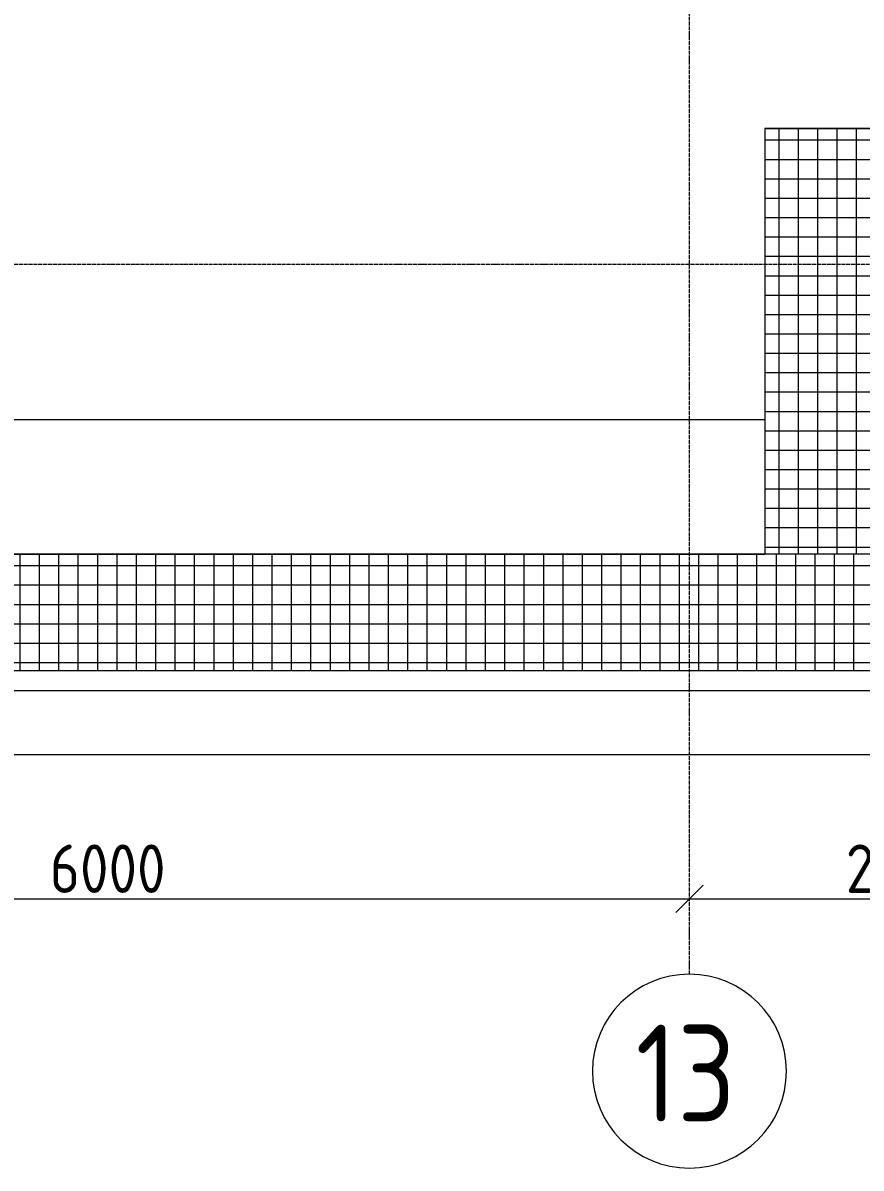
# Model space of a CAD drawing. Header units: millimetres. Extents: x -56773 to 225775, y -262288 to 26541.
# Drawn here: x 105390 to 109712, y -251571 to -245663 of the extents above; entities that cross this region are included whole.
import ezdxf

# ---------------------------------------------------------------- set-up
doc = ezdxf.new("R2010")
doc.units = ezdxf.units.MM
doc.linetypes.add('ADSK_Линия сетки', pattern=[25, 20, -2.5, 0, -2.5])
for name, color, linetype, lineweight in [('Оборудование', 7, 'Continuous', 18), ('Оси', 7, 'Continuous', 9), ('Перекрытие', 7, 'Continuous', 18), ('Размеры', 7, 'Continuous', 9), ('Узлы', 7, 'Continuous', 18)]:
    doc.layers.add(name, color=color, linetype=linetype, lineweight=lineweight)
doc.styles.add('GOST Common', font='', dxfattribs={"width": 0.9, "height": 500})
doc.styles.add('GOST Common_2', font='', dxfattribs={"width": 0.9, "height": 250})
doc.styles.get('GOST Common').set_extended_font_data('GOST Common')
doc.styles.get('GOST Common_2').set_extended_font_data('GOST Common')
doc.dimstyles.new('ADSK_Основной_2_5_мм', dxfattribs={"dimscale": 304.8, "dimtxt": 251.428749, "dimasz": 0.463911, "dimexe": 0.492126, "dimexo": 0.984252, "dimgap": 0.098425, "dimtad": 1, "dimrnd": 0.01, "dimdsep": 46, "dimtxsty": 'GOST Common_2', "dimblk1": 'OBLIQUE', "dimblk2": 'OBLIQUE', "dimsah": 1, "dimcen": 0.09, "dimdle": 0.492126, "dimazin": 2, "dimtfac": 1, "dimtdec": 4, "dimtix": 1, "dimtmove": 0, "dimatfit": 3, "dimfxl": 1, "dimtvp": 1, "dimtolj": 1, "dimtzin": 0, "dimlwd": 20, "dimlwe": 20, "dimarcsym": 2})

# ---------------------------------------------------------------- blocks, each defined once
blk = doc.blocks.new('TN_Дорожка_ брусчатка - Дорожка_ брусчатка 50 мм-3117178-План выхода на кровлю_')
at = {"layer": 'Оборудование', "lineweight": 9}
h = blk.add_hatch(dxfattribs=at)
h.set_pattern_fill('FP_30', color=256, style=0, pattern_type=2)
h.set_pattern_definition([(270, (40489.32, 4105.31), (100, 6e-15), []), (0, (40489.32, 4105.31), (0, 99.989), [])])
h.paths.add_polyline_path([(40789.3, 1909.9), (40789.3, 4105.3), (40189.3, 4105.3), (40189.3, 1909.9), (40322.9, 1909.9)])
at = {"layer": 'Оборудование'}
for p, q in [((40189.3, 4106.1), (40789.3, 4106.1)), ((40189.3, 4106.1), (40189.3, 4105.3)), ((40789.3, 4105.3), (40189.3, 4105.3)), ((40189.3, 4105.3), (40189.3, 1909.9)), ((40789.3, 4106.1), (40789.3, 4105.3)), ((40789.3, 1909.9), (40789.3, 4105.3))]:
    blk.add_line(p, q, dxfattribs=at)
blk = doc.blocks.new('TN_Дорожка_ брусчатка - Дорожка_ брусчатка 50 мм-3118065-План выхода на кровлю_')
at = {"layer": 'Оборудование', "lineweight": 9}
h = blk.add_hatch(dxfattribs=at)
h.set_pattern_fill('FP_31', color=256, style=0, pattern_type=2)
h.set_pattern_definition([(180, (46475.45, 1609.96), (-1e-14, -99.989), []), (270, (46475.45, 1609.96), (100, 6e-15), [])])
h.paths.add_polyline_path([(25190.4, 1310), (46475.5, 1310), (46475.5, 1909.9), (7049.3, 1909.9), (7049.3, 1310), (22230.5, 1310)])
at = {"layer": 'Оборудование'}
for p, q in [((46475.5, 1909.9), (7049.3, 1909.9)), ((7653.2, 1910.7), (40189.3, 1910.7)), ((7049.3, 1310), (46475.5, 1310))]:
    blk.add_line(p, q, dxfattribs=at)
blk = doc.blocks.new('ADSK_Обрыв_Линия - По умолчанию-3539128-План выхода на кровлю_')
at = {"layer": 'Узлы'}
blk.add_line((20512.6, 0), (40800, 0), dxfattribs=at)
blk = doc.blocks.new('Ось сетки - Круг_Ø10 мм-8259-План выхода на кровлю_')
at = {"layer": 'Оси', "color": 253, "lineweight": 20, "true_color": 0xaaaaaa}
for start, end in [(360, 180), (180, 360)]:
    blk.add_arc((0, 0), 5, start, end, dxfattribs=at)
blk = doc.blocks.new('_Oblique')
at = {"color": 0, "linetype": 'ByBlock', "lineweight": -2}
blk.add_line((-0.5, -0.5), (0.5, 0.5), dxfattribs=at)
blk = doc.blocks.new('*D6848')
at = {"layer": 'Defpoints', "color": 0, "transparency": 16777216}
for p in [(102827.2, -250081.2), (108827.2, -250081.2), (108827.2, -250181.1)]:
    blk.add_point(p, dxfattribs=at)
at = {"layer": 'Размеры', "color": 0, "lineweight": 20, "transparency": 16777216}
for p, q in [((102677.2, -250181.1), (108977.2, -250181.1)), ((102827.2, -250381.2), (102827.2, -250331.1)), ((108827.2, -250381.2), (108827.2, -250331.1))]:
    blk.add_line(p, q, dxfattribs=at)
at = {"layer": 'Размеры', "color": 0, "lineweight": 20, "transparency": 16777216, "xscale": 141.4, "yscale": 141.4, "zscale": 141.4, "rotation": 180}
blk.add_blockref('_Oblique', (102827.2, -250181.1), dxfattribs=at)
at = {"layer": 'Размеры', "color": 0, "lineweight": 20, "transparency": 16777216, "xscale": 141.4, "yscale": 141.4, "zscale": 141.4}
blk.add_blockref('_Oblique', (108827.2, -250181.1), dxfattribs=at)
at = {"layer": 'Размеры', "color": 0, "lineweight": 9, "transparency": 16777216, "insert": (105827.2, -250026.1), "char_height": 250, "width": 756.843, "attachment_point": 5, "style": 'GOST Common_2'}
blk.add_mtext('\\A1;6000', dxfattribs=at)
blk = doc.blocks.new('*D6849')
at = {"layer": 'Defpoints', "color": 0, "transparency": 16777216}
for p in [(108827.2, -250081.2), (111027.2, -250081.2), (111027.2, -250181.1)]:
    blk.add_point(p, dxfattribs=at)
at = {"layer": 'Размеры', "color": 0, "lineweight": 20, "transparency": 16777216}
for p, q in [((108677.2, -250181.1), (111177.2, -250181.1)), ((108827.2, -250381.2), (108827.2, -250331.1)), ((111027.2, -250381.2), (111027.2, -250331.1))]:
    blk.add_line(p, q, dxfattribs=at)
at = {"layer": 'Размеры', "color": 0, "lineweight": 20, "transparency": 16777216, "xscale": 141.4, "yscale": 141.4, "zscale": 141.4, "rotation": 180}
blk.add_blockref('_Oblique', (108827.2, -250181.1), dxfattribs=at)
at = {"layer": 'Размеры', "color": 0, "lineweight": 20, "transparency": 16777216, "xscale": 141.4, "yscale": 141.4, "zscale": 141.4}
blk.add_blockref('_Oblique', (111027.2, -250181.1), dxfattribs=at)
at = {"layer": 'Размеры', "color": 0, "lineweight": 9, "transparency": 16777216, "insert": (109927.2, -250026.1), "char_height": 250, "width": 756.843, "attachment_point": 5, "style": 'GOST Common_2'}
blk.add_mtext('\\A1;2200', dxfattribs=at)

msp = doc.modelspace()

# ---------------------------------------------------------------- linework, layer by layer
at = {"layer": 'Оси', "color": 253, "linetype": 'ADSK_Линия сетки', "lineweight": 5, "true_color": 0xaaaaaa}
for p, q in [((108827.2448, -250570.6513), (108827.2448, -240286.2598)), ((117763.2854, -246908.7359), (74285.9777, -246908.7359))]:
    msp.add_line(p, q, dxfattribs=at)
at = {"layer": 'Перекрытие'}
for p, q in [((82009.7448, -247708.7359), (109216.5617, -247708.7359)), ((115502.6971, -249108.7359), (100902.2448, -249108.7359))]:
    msp.add_line(p, q, dxfattribs=at)

# ---------------------------------------------------------------- block references
at = {"layer": 'Оборудование'}
for name in ['TN_Дорожка_ брусчатка - Дорожка_ брусчатка 50 мм-3117178-План выхода на кровлю_', 'TN_Дорожка_ брусчатка - Дорожка_ брусчатка 50 мм-3118065-План выхода на кровлю_']:
    msp.add_blockref(name, (69027.2448, -250313.7049), dxfattribs=at)
at = {"layer": 'Оси', "color": 253, "lineweight": 20, "true_color": 0xaaaaaa, "xscale": 99.99999999999993, "yscale": 99.99999999999993, "zscale": 99.99999999999993}
msp.add_blockref('Ось сетки - Круг_Ø10 мм-8259-План выхода на кровлю_', (108827.2448, -251070.6513), dxfattribs=at)
at = {"layer": 'Узлы'}
msp.add_blockref('ADSK_Обрыв_Линия - По умолчанию-3539128-План выхода на кровлю_', (76027.2448, -249436.2359), dxfattribs=at)

# ---------------------------------------------------------------- texts
at = {"layer": 'Оси', "color": 253, "true_color": 0xaaaaaa, "insert": (108549.6642, -250830.7846), "char_height": 500, "width": 671.012437, "attachment_point": 1, "style": 'GOST Common'}
msp.add_mtext('13', dxfattribs=at)

# ---------------------------------------------------------------- dimensions: what is measured, and where the dimension line sits
at = {"layer": 'Размеры', "lineweight": 9}
for base, p1, p2, override, picture, middle in [((108827.2448, -250181.137), (102827.2448, -250081.1521), (108827.2448, -250081.1521), {"dimpost": '<>', "dimfxl": 6000}, '*D6848', (105827.2448, -250026.137)), ((111027.2448, -250181.137), (108827.2448, -250081.1521), (111027.2448, -250081.1521), {"dimpost": '<>', "dimfxl": 2200}, '*D6849', (109927.2448, -250026.137))]:
    dim = msp.add_linear_dim(base=base, p1=p1, p2=p2, dimstyle='ADSK_Основной_2_5_мм', override=override, dxfattribs=at)
    dim.commit()
    dim.dimension.update_dxf_attribs({"geometry": picture, "text_midpoint": middle})

doc.saveas('drawing.dxf')
